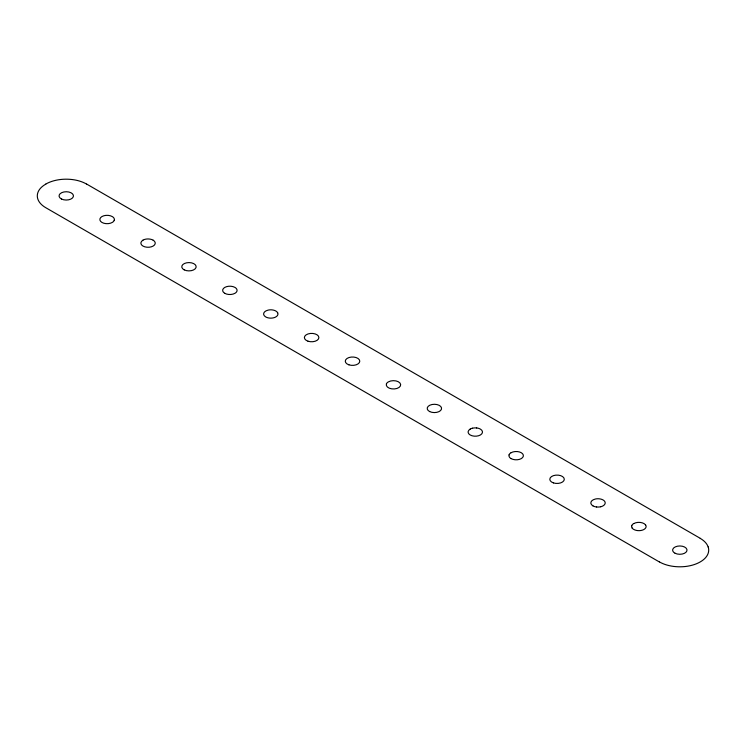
<?xml version="1.0" encoding="UTF-8"?>
<svg xmlns="http://www.w3.org/2000/svg" width="746" height="746" viewBox="0 0 746 746"><rect width="100%" height="100%" fill="white"/><g stroke="black" fill="none" stroke-linecap="round" stroke-linejoin="round"><path stroke-width="1.12" d="M86.676 184.076L700.224 538.304M659.324 561.924L45.767 207.696A28.796 16.626 0 0 1 37.832 199.07A29.01 16.748 0 0 1 39.417 189.596A28.796 16.626 0 0 1 45.776 184.141M142.915 240.165A7.199 4.159 0 0 1 145.311 239.252A7.199 4.159 0 0 1 149.433 239.046A7.199 4.159 0 0 1 153.117 240.165M153.144 240.184A7.199 4.159 0 0 1 153.154 246.059A7.199 4.159 0 0 1 142.971 246.059A7.199 4.159 0 0 1 142.98 240.184M386.419 384.022A7.199 4.159 0 0 0 394.447 388.936A7.199 4.159 0 0 0 399.931 382.968A7.199 4.159 0 0 0 388.386 381.887A7.199 4.159 0 0 0 386.353 384.013M632.226 528.065A7.199 4.159 0 0 1 631.834 525.716M633.802 523.571A7.199 4.159 0 0 1 645.57 524.942M645.57 524.932A7.246 4.187 0 0 1 645.971 527.301A7.199 4.159 0 0 1 641 530.481A7.199 4.159 0 0 1 633.802 529.446A7.246 4.187 0 0 1 632.132 528.075M631.731 525.706A7.246 4.187 0 0 1 633.736 523.533M600.698 506.748A7.199 4.159 0 0 1 596.632 506.972M592.921 505.835A7.199 4.159 0 0 1 595.299 499.046A7.199 4.159 0 0 1 599.355 498.822A7.199 4.159 0 0 1 604.885 501.685A7.199 4.159 0 0 1 603.085 505.835A7.199 4.159 0 0 1 600.689 506.758M596.613 506.982A7.199 4.159 0 0 1 592.883 505.835M511.094 452.729A7.199 4.159 0 0 1 521.277 452.719A7.199 4.159 0 0 1 521.277 458.603A7.199 4.159 0 0 1 511.094 458.594M509.126 454.874A7.199 4.159 0 0 0 509.518 457.223A7.199 4.159 0 0 0 511.047 458.603M509.061 454.874A7.199 4.159 0 0 1 511.047 452.719M470.148 429.09A7.199 4.159 0 0 1 472.535 428.176M476.61 427.943A7.199 4.159 0 0 1 480.34 429.09A7.199 4.159 0 0 1 480.387 434.983A7.199 4.159 0 0 1 470.194 434.983A7.199 4.159 0 0 1 470.213 429.109M472.591 428.195A7.199 4.159 0 0 1 476.666 427.971M659.445 561.924A28.796 16.626 0 0 0 669.003 565.589A29.01 16.748 0 0 0 685.304 566.512A28.796 16.626 0 0 0 700.224 561.924A28.796 16.626 0 0 0 706.583 556.404A29.01 16.748 0 0 0 708.168 546.93M700.224 538.37A28.796 16.626 0 0 1 708.168 546.986M45.767 184.076A28.805 16.626 0 0 1 60.696 179.488A29.01 16.748 0 0 1 77.108 180.411A28.805 16.626 0 0 1 86.573 184.076M114.222 220.294A7.246 4.187 0 0 0 113.821 217.925A7.199 4.159 0 0 0 112.236 216.564A7.246 4.187 0 0 0 101.978 216.536A7.246 4.187 0 0 0 101.978 222.457A7.246 4.187 0 0 0 112.236 222.457A7.199 4.159 0 0 0 114.222 220.294M61.536 199.033A7.199 4.159 0 0 0 73.322 196.683A7.199 4.159 0 0 0 63.904 191.964A7.199 4.159 0 0 0 61.536 199.033M224.76 293.309A7.199 4.159 0 0 0 234.943 293.299A7.199 4.159 0 0 0 236.93 291.145A7.199 4.159 0 0 0 236.519 288.805A7.199 4.159 0 0 0 234.943 287.406A7.199 4.159 0 0 0 224.76 287.424A7.199 4.159 0 0 0 224.76 293.309M277.652 312.76A7.199 4.159 0 0 0 272.141 309.888A7.199 4.159 0 0 0 268.056 310.131A7.199 4.159 0 0 0 265.688 316.91A7.199 4.159 0 0 0 269.39 318.057A7.199 4.159 0 0 0 273.474 317.824A7.199 4.159 0 0 0 275.852 316.91A7.199 4.159 0 0 0 277.652 312.76M184.243 269.875A7.199 4.159 0 0 0 196.03 267.525A7.199 4.159 0 0 0 186.612 262.806A7.199 4.159 0 0 0 184.243 269.875M348.904 364.822A7.246 4.187 0 0 0 359.777 361.195A7.246 4.187 0 0 0 348.904 357.567A7.246 4.187 0 0 0 348.904 364.822M307.995 341.202A7.246 4.187 0 0 0 318.878 337.574A7.246 4.187 0 0 0 307.995 333.956A7.246 4.187 0 0 0 307.995 341.202M675.083 553.262A7.199 4.159 0 0 0 686.88 550.912A7.199 4.159 0 0 0 677.461 546.193A7.199 4.159 0 0 0 675.083 553.262M553.42 482.895A7.246 4.187 0 0 0 564.293 479.268A7.246 4.187 0 0 0 553.42 475.65A7.246 4.187 0 0 0 553.42 482.895M429.668 411.568A7.199 4.159 0 0 0 441.455 409.218A7.199 4.159 0 0 0 432.037 404.509A7.199 4.159 0 0 0 429.668 411.568"/></g></svg>
